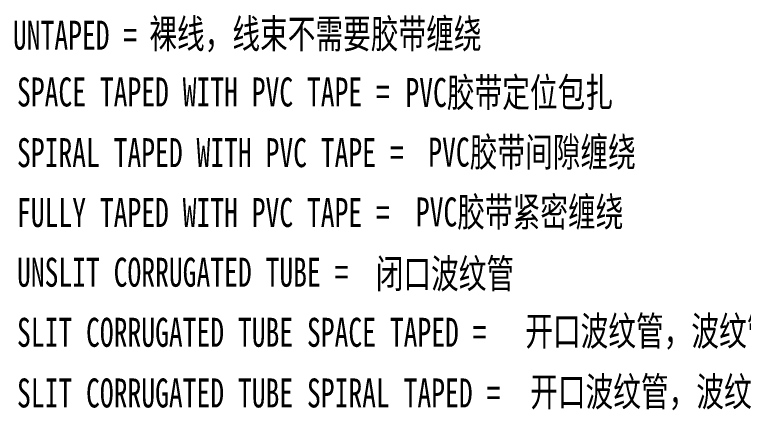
# Model space of a CAD drawing. Header units: inches. Extents: x 47316 to 59086, y 3141 to 11743.
# Drawn here: x 50378.4 to 50466.4, y 7561.4 to 7609.2 of the extents above; entities that cross this region are included whole.
import ezdxf

# ---------------------------------------------------------------- set-up
doc = ezdxf.new("R2010")
doc.units = ezdxf.units.IN
doc.header["$MEASUREMENT"] = 0
doc.layers.add('Drawing Frame', color=7, linetype='Continuous')
doc.styles.add('样式 100', font='SimSun.ttf', dxfattribs={"width": 0.7, "height": 3.5})

msp = doc.modelspace()

# ---------------------------------------------------------------- texts
at = {"layer": 'Drawing Frame', "color": 0, "lineweight": -3, "style": '样式 100', "width": 0.7}
for s, p in [('裸线，线束不需要胶带缠绕', (50394.711, 7605.18)), ('UNTAPED = ', (50378.248, 7605.009)), ('PVC胶带定位包扎', (50425.624, 7598.092)), ('SPACE TAPED WITH PVC TAPE = ', (50378.74, 7598.152)), ('PVC胶带间隙缠绕', (50428.382, 7590.893)), ('SPIRAL TAPED WITH PVC TAPE = ', (50378.74, 7590.826)), ('PVC胶带紧密缠绕', (50426.882, 7583.664)), ('FULLY TAPED WITH PVC TAPE = ', (50378.74, 7583.597)), ('UNSLIT CORRUGATED TUBE = ', (50378.74, 7576.387)), ('闭口波纹管', (50422.033, 7576.216)), ('开口波纹管，波纹管外', (50440.086, 7569.284)), ('SLIT CORRUGATED TUBE SPACE TAPED = ', (50378.74, 7569.132)), ('开口波纹管，波纹管外', (50440.686, 7561.96)), ('SLIT CORRUGATED TUBE SPIRAL TAPED = ', (50378.74, 7561.808))]:
    msp.add_text(s, height=3.5, dxfattribs=at).set_placement(p)

doc.saveas('drawing.dxf')
